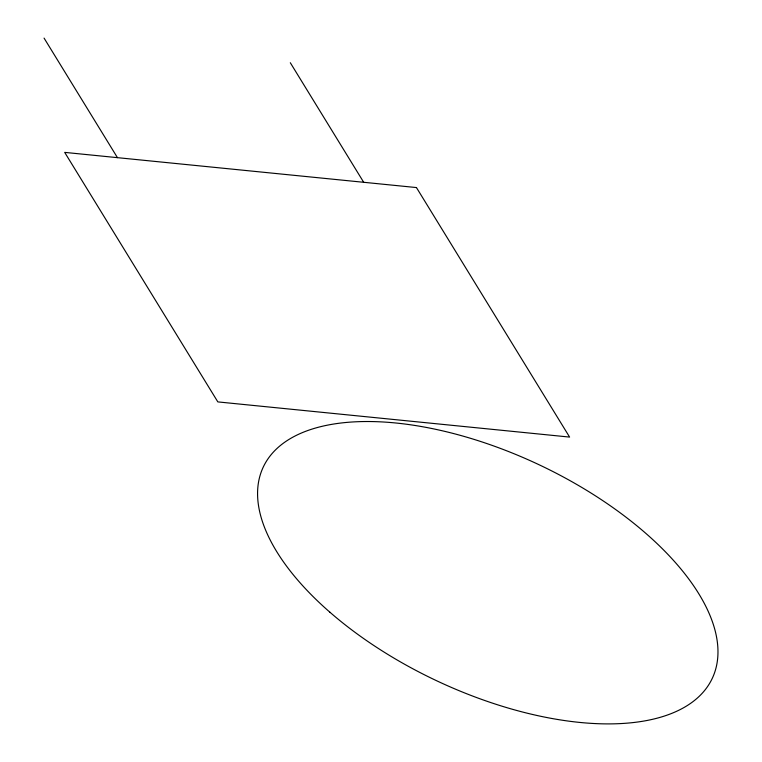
<?xml version="1.0" encoding="UTF-8"?>
<svg xmlns="http://www.w3.org/2000/svg" width="762" height="762" viewBox="0 0 762 762"><rect width="100%" height="100%" fill="white"/><g stroke="black" fill="none" stroke-linecap="round" stroke-linejoin="round"><path stroke-width="1.14" d="M290.303 62.732L363.693 182.289M44.063 38.1L117.453 157.658M416.452 187.566L64.684 152.381L217.837 401.898L569.605 437.083L416.452 187.566M329.927 612.238A248.117 119.529 25.2 0 0 711.803 679.333A248.117 119.529 25.2 0 0 421.586 426.568A248.117 119.529 25.2 0 0 329.927 612.238"/></g></svg>
